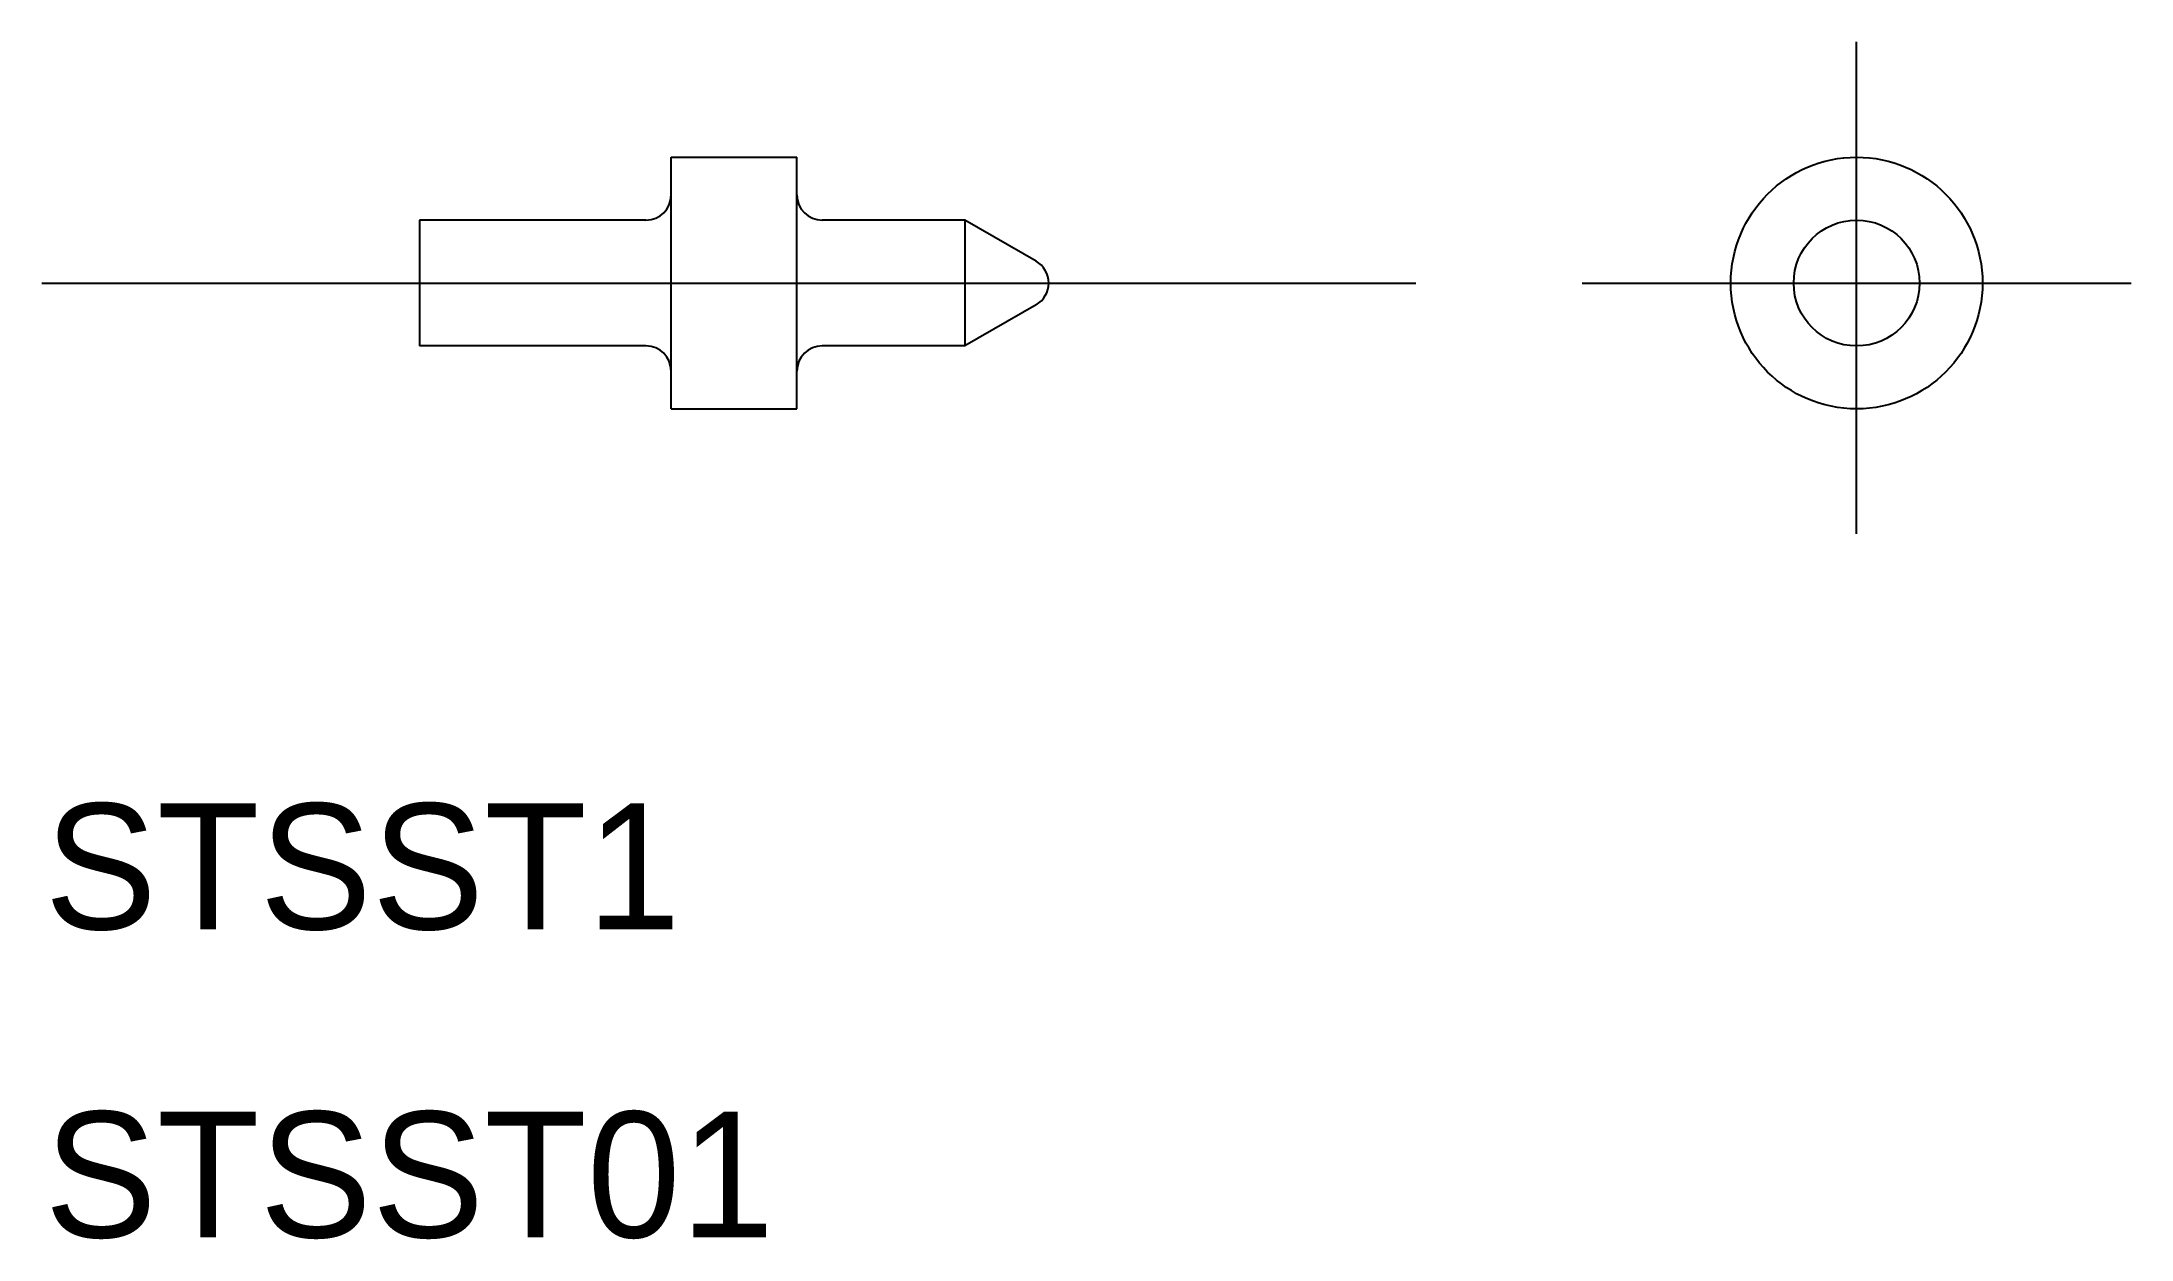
# Model space of a CAD drawing. Extents: x 80.8 to 97.4, y 169.4 to 178.9.
import ezdxf

# ---------------------------------------------------------------- set-up
doc = ezdxf.new("R2010")
doc.units = 0
doc.linetypes.add('CENTER', pattern=[50.8, 31.75, -6.35, 6.35, -6.35])
doc.layers.get('0').update_dxf_attribs({"linetype": 'CONTINUOUS'})
doc.layers.add('CENTER', color=1, linetype='CENTER')

msp = doc.modelspace()

# ---------------------------------------------------------------- linework, layer by layer
at = {"color": 7, "linetype": 'CONTINUOUS'}
for p, q in [((85.812, 177.994), (86.812, 177.994)), ((85.812, 175.994), (85.812, 177.994)), ((86.812, 175.994), (86.812, 177.994)), ((83.812, 177.494), (83.812, 176.494)), ((85.612, 177.494), (83.812, 177.494)), ((88.146, 177.494), (87.012, 177.494)), ((88.712, 177.167), (88.146, 177.494)), ((88.146, 177.494), (88.146, 176.494)), ((88.712, 176.821), (88.146, 176.494)), ((85.612, 176.494), (83.812, 176.494)), ((88.146, 176.494), (87.012, 176.494)), ((85.812, 175.994), (86.812, 175.994))]:
    msp.add_line(p, q, dxfattribs=at)
for radius in [1, 0.5]:
    msp.add_circle((95.231, 176.994), radius, dxfattribs=at)
for centre, start, end in [((85.612, 177.694), 270, 360), ((87.012, 177.694), 180, 270), ((88.612, 176.994), 300, 60), ((85.612, 176.294), 360, 90), ((87.012, 176.294), 90, 180)]:
    msp.add_arc(centre, 0.2, start, end, dxfattribs=at)
at = {"layer": 'CENTER', "color": 1, "linetype": 'CENTER'}
for p, q in [((95.231, 175), (95.231, 178.911)), ((80.812, 176.994), (91.728, 176.994)), ((93.05, 176.994), (97.412, 176.994))]:
    msp.add_line(p, q, dxfattribs=at)

# ---------------------------------------------------------------- texts
at = {"color": 7, "linetype": 'CONTINUOUS'}
for s, p in [('STSST1', (80.834, 171.858)), ('STSST01', (80.834, 169.409))]:
    msp.add_text(s, height=1, dxfattribs=at).set_placement(p)

doc.saveas('drawing.dxf')
